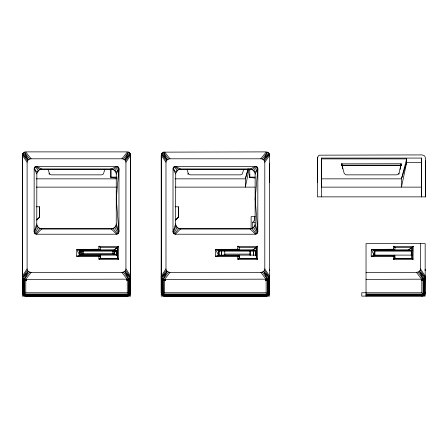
<?xml version="1.0" encoding="UTF-8"?>
<svg xmlns="http://www.w3.org/2000/svg" width="448" height="448" viewBox="0 0 448 448"><rect width="100%" height="100%" fill="white"/><g stroke="black" fill="none" stroke-linecap="round" stroke-linejoin="round"><path stroke-width="0.67" d="M22.523 270.665L22.4 155.467C22.338 153.574 23.873 151.911 25.771 151.883L127.266 151.883C129.158 151.911 130.721 153.58 130.642 155.467L130.603 292.757C130.704 294.526 128.794 296.324 127.232 295.994L25.777 295.994C24.186 296.313 22.355 294.515 22.4 292.751L22.4 272.418M22.4 270.665L22.4 269.136M22.406 292.757L22.4 155.238L27.11 162.282L27.11 268.862C27.194 270.922 29.148 272.328 31.108 272.35L121.934 272.35C123.894 272.328 125.849 270.922 125.933 268.862L125.933 162.282C125.849 160.222 123.894 158.816 121.934 158.794L31.108 158.794C29.148 158.816 27.194 160.222 27.11 162.282M27.11 268.862L22.4 276.063L22.658 294.039M28.28 159.813L22.658 154.185L23.386 152.863L28.28 159.813L24.483 152.37M27.412 270.194L22.658 277.346L23.391 278.432L23.386 295.131L129.651 295.131L129.651 278.432L130.642 276.063L125.933 268.862M34.11 231.885L34.16 168.678L34.849 167.031L36.506 166.342L116.642 166.342L118.3 167.031L118.989 168.678L118.933 231.885L118.244 233.537L116.586 234.22L36.456 234.22L34.798 233.537L34.11 231.885L36.764 223.894C36.73 226.598 38.976 228.922 41.686 228.967L111.322 228.967C114.038 228.928 116.284 226.604 116.262 223.894L118.933 231.885L116.262 198.918L118.989 168.678L116.262 173.942L116.262 224.101M36.764 223.894L36.842 173.93L34.16 168.678M36.842 173.93C36.702 172.15 38.937 168.79 41.737 169.036L111.328 169.036C114.055 169.081 116.301 171.427 116.262 174.149M37.134 225.943C37.722 226.828 39.715 228.99 41.686 228.76L111.322 228.76L113.21 228.39L114.811 227.332L115.886 225.742L118.754 232.775M38.203 227.534L34.798 233.537M34.339 167.787C37.554 176.176 40.779 170.167 34.849 167.031M36.725 220.097L39.53 217.319L39.547 206.78L36.198 206.78M39.805 228.598L35.554 234.041M38.282 170.671L39.883 169.4L35.61 166.522M41.686 228.967L36.456 234.22M39.883 169.607L41.737 169.036L36.506 166.342M80.399 255.422L80.399 250.74L117.555 250.74M116.262 254.274L81.95 254.302L81.956 251.334L83.272 251.188L83.272 253.742L81.962 253.882L81.95 254.302L79.839 254.302M99.971 255.774L100.52 258.496L117.41 258.496L118.457 259.314L118.709 246.355L98.879 246.355L98.879 249.043L100.268 250.102L100.559 247.38L117.662 247.52L117.41 258.496L100.391 258.429L100.391 255.954L99.971 255.774L98.61 256.385L77.039 256.385L76.642 256.155L76.81 249.469L98.61 249.239L100.268 250.102L79.867 250.102L77.202 249.239L79.66 250.393L79.811 255.808L100.246 255.808L98.885 256.62L98.61 256.385M117.029 178.108L110.886 177.453L110.891 168.846M111.322 228.967L116.586 234.22M118.81 167.787C114.766 176.439 116.575 169.456 111.328 169.036L116.642 166.342M113.21 228.598L117.482 234.041M113.215 169.618L117.538 166.522M113.798 250.74L113.798 250.191L118.709 246.355M114.128 251.3L114.128 254.274L114.128 251.3L112.818 251.166L112.818 253.719L114.134 253.854M114.811 227.539L118.244 233.537M114.817 170.677L118.3 167.031M116.262 255.338L116.267 250.522M116.76 255.108L116.766 250.74L116.766 255.422M117.41 258.496L117.382 247.386L114.184 249.922L100.391 249.922L98.879 249.043L98.61 249.239M128.834 295.68L129.108 280.179L130.385 278.869L130.642 276.063M129.651 153.093L124.762 159.813L128.559 152.141L130.385 154.185L124.762 159.813M125.63 270.194L130.385 277.346L130.385 294.039M130.592 163.139L130.346 154.185L130.346 155.529M130.642 270.665L130.642 269.136M269.511 292.751C269.494 294.498 267.708 296.341 266.106 295.994L164.646 295.994C163.061 296.313 161.224 294.515 161.269 292.751L161.269 272.418M161.392 270.665L161.274 269.136M161.274 292.757L161.274 155.238L165.978 162.282L165.978 268.862C166.062 270.922 168.017 272.328 169.977 272.35L260.809 272.35C262.763 272.328 264.723 270.922 264.802 268.862L264.802 162.282C264.718 160.222 262.763 158.816 260.809 158.794L169.977 158.794C168.017 158.816 166.062 160.222 165.978 162.282M163.352 152.37L167.149 159.813L162.26 152.863L161.526 154.185L162.26 152.863L163.352 152.141L266.14 151.883L268.526 152.863L269.511 155.238L269.511 296.117L161.269 296.117L161.274 155.238M165.978 268.862L161.274 276.063L161.526 294.039M166.286 270.194L161.526 277.346L162.26 278.432L162.254 295.131L268.526 295.131L268.526 278.432L269.511 276.063L264.802 268.862M172.978 231.885L173.034 168.678L173.718 167.031L175.375 166.342L255.517 166.342L257.169 167.031L257.858 168.678L257.802 231.885L257.118 233.537L255.455 234.22L175.325 234.22L173.667 233.537L172.978 231.885L175.638 223.894C175.599 226.598 177.85 228.922 180.555 228.967L250.197 228.967C252.907 228.928 255.158 226.604 255.136 223.894L257.802 231.885L255.136 198.918L257.858 168.678L255.136 173.942L255.136 224.101M175.638 223.894L175.711 173.93L173.034 168.678M175.711 173.93C175.577 172.15 177.811 168.79 180.606 169.036L250.202 169.036C252.93 169.081 255.175 171.427 255.136 174.149M176.008 225.943C176.596 226.828 178.584 228.99 180.555 228.76L250.197 228.76L252.084 228.39L253.686 227.332L254.755 225.742L257.622 232.775M177.078 227.534L173.667 233.537M173.214 167.787C176.422 176.176 179.654 170.167 173.718 167.031M175.599 220.097L178.405 217.319L178.416 206.78L175.067 206.78M178.674 228.598L174.429 234.041M177.156 170.671L178.758 169.4L174.479 166.522M180.555 228.967L175.325 234.22M178.758 169.607L180.606 169.036L175.375 166.342M219.268 255.422L219.274 250.74L256.424 250.74M224.778 255.142L224.778 254.106L250.107 254.106M238.84 255.774L239.389 258.496L256.284 258.496L257.331 259.314L257.578 246.355L237.754 246.355L237.754 249.043L239.137 250.102L239.434 247.38L256.53 247.52L256.284 258.496L239.266 258.429L239.266 255.954L238.84 255.774L237.485 256.385L215.914 256.385L215.51 256.155L215.684 249.469L237.479 249.239L239.137 250.102L218.736 250.102L216.07 249.239L218.534 250.393L218.686 255.808L239.12 255.808L237.754 256.62L237.485 256.385M255.22 178.035L249.76 177.453L249.76 174.143M250.107 255.142L250.107 250.684M250.197 228.967L255.455 234.22M257.678 167.787C253.635 176.439 255.444 169.456 250.202 169.036L255.517 166.342M250.387 254.593L250.107 254.918M252.084 228.598L256.357 234.041M252.09 169.618L256.413 166.522M252.672 250.74L252.672 250.191L257.578 246.355M253.534 255.399L253.534 250.802M253.686 227.539L257.118 233.537M253.691 170.677L257.169 167.031M255.634 255.108L255.634 250.74L255.634 255.422M255.668 254.862L255.674 250.818M256.284 258.496L256.25 247.386L253.053 249.922L239.266 249.922L237.754 249.043L237.479 249.239M267.708 295.68L267.977 280.179L269.254 278.869L269.511 276.063M268.526 153.093L263.631 159.813L267.428 152.141L269.254 154.185L269.511 155.467L264.802 162.282M264.499 270.194L269.254 277.346L269.254 294.039M269.214 155.529L269.254 153.955L263.631 159.813M269.511 270.665L269.511 269.136M317.397 158.312L317.397 196.862L425.6 196.862L425.594 158.312L424.609 155.91L422.229 154.913L319.474 155.17L318.382 155.91L317.397 158.312L317.397 182.538M317.654 158.312L317.654 157.013M321.446 196.862L321.44 158.082L421.59 158.088L421.59 196.862M374.931 255.422L374.931 250.74L412.082 250.74M394.498 255.774L395.046 258.496L411.942 258.496L412.989 259.314L413.235 246.355L393.411 246.355L393.411 249.043L394.794 250.102L395.091 247.38L412.188 247.52L411.942 258.496L394.923 258.429L394.923 255.954L394.498 255.774L393.142 256.385L371.571 256.385L371.168 256.155L371.342 249.469L393.137 249.239L394.794 250.102L374.394 250.102L371.728 249.239L374.192 250.393L374.343 255.808L394.778 255.808L393.411 256.62L393.142 256.385M408.33 250.74L408.33 250.191L413.235 246.355M411.292 255.108L411.292 250.74L411.292 255.422M411.942 258.496L411.908 247.386L408.71 249.922L394.923 249.922L393.411 249.043L393.137 249.239M421.546 196.862L421.59 158.088L421.54 196.862L421.534 162.327L406.672 162.327L401.464 178.842L401.464 187.13L406.672 162.327L406.672 158.9L321.446 158.9L321.44 158.234M423.366 295.68L423.634 280.179L424.911 278.869L425.169 276.063L420.465 268.862L420.459 243.622M425.169 276.063L424.911 294.039L424.183 295.131L421.803 296.117M425.169 270.665L425.169 269.136M425.6 196.862L425.337 160.91M25.771 152.113L31.108 158.794M39.53 217.319L39.547 206.78M164.646 152.113L169.977 158.794M178.405 217.319L178.416 206.78M221.357 255.394L221.362 250.796M130.385 277.346L124.762 271.331L128.559 279.16L128.559 294.039L24.478 294.039L24.483 279.16L28.28 271.331L22.658 277.346M269.254 277.346L263.631 271.331L267.428 279.16L267.434 294.039L163.346 294.039L163.352 279.16L167.149 271.331L161.526 277.346M398.882 174.345L401.066 163.75L341.751 163.834L341.606 165.514L401.201 165.43L401.066 163.75M31.108 272.35L25.771 279.418L25.766 292.751L23.934 294.588M26.337 280.745L26.342 279.418L26.337 280.745C24.494 280.93 22.467 279.703 22.4 277.715M169.977 272.35L164.646 279.418L164.634 292.751L162.803 294.588M165.206 280.745L165.217 279.418L165.206 280.745C163.363 280.93 161.336 279.703 161.269 277.715M79.565 255.567L79.867 250.102L100.251 250.191M218.439 255.567L218.736 250.102L239.12 250.191M374.097 255.567L374.394 250.102L394.778 250.191M341.751 163.834L341.572 165.721M161.274 270.665L161.526 153.955L167.149 159.813M341.919 163.75L341.566 165.474M425.6 182.538L425.482 196.862M22.4 162.31L22.658 160.91M161.269 162.31L161.526 160.91M130.351 294.039L130.603 292.751M424.911 294.039L425.169 292.751M400.137 169.467L401.257 164.041M249.144 169.03L245.342 187.13L245.342 178.842L247.946 168.874M366.038 272.35L416.466 272.35C418.421 272.328 420.381 270.922 420.465 268.862M104.905 169.226L103.432 173.992L101.718 174.849L51.279 174.849L49.571 173.992L48.098 169.232M243.779 169.226L242.301 173.992L240.593 174.849L190.154 174.849L188.44 173.992L186.967 169.232M406.672 158.9L401.464 178.842L321.446 178.842L321.44 158.082M248.466 168.935L245.342 178.842L175.067 178.842M34.289 232.775L37.134 225.736M173.158 232.775L176.008 225.736M398.888 173.118L398.429 173.992L396.715 174.849L346.276 174.849L345.363 174.625L344.109 173.124L341.734 164.041L342.714 168.79M117.662 247.52L118.457 246.081L117.382 247.386M256.53 247.52L257.326 246.081L256.25 247.386M412.188 247.52L412.983 246.081L411.908 247.386M125.933 162.282L130.642 155.238L130.642 296.117L22.4 296.117L22.4 155.238M420.157 270.194L424.911 277.346L421.803 280.745L421.803 292.751L423.634 294.588L424.547 294.588L424.547 279.362M125.63 160.95L130.385 153.955M264.499 160.95L269.254 153.955M24.142 295.635L23.934 280.179L23.391 278.432L28.28 271.331M163.01 295.635L162.803 280.179L162.26 278.432L167.149 271.331M77.039 256.385L79.806 255.774L76.81 249.469L79.66 250.393L79.867 250.102L79.576 255.108L117.55 255.108M215.914 256.385L218.674 255.774L215.684 249.469L218.534 250.393L218.736 250.102L218.45 255.108L256.424 255.108M371.571 256.385L374.332 255.774L371.342 249.469L374.192 250.393L374.394 250.102L374.108 255.108L412.082 255.108M23.391 278.432L24.483 279.16L29.574 272.087M162.26 278.432L163.352 279.16L168.448 272.087M123.463 159.057L128.559 152.141M262.338 159.057L267.428 152.141M79.66 250.393L117.555 250.191M218.534 250.393L256.424 250.191M374.192 250.393L412.082 250.191M121.934 158.794L127.266 152.113M260.809 158.794L266.14 152.113M129.108 294.588L127.271 292.751L127.271 280.745L129.651 278.432L124.762 271.331M267.977 294.588L266.146 292.751L266.146 280.745L268.526 278.432L263.631 271.331M252.706 228.53L252.706 222.281L254.632 220.058L254.632 216.63M129.108 295.131L129.651 294.588L129.108 294.314M267.977 295.131L268.526 294.588L267.977 294.314M423.634 295.131L424.183 294.588L423.634 294.314M36.725 219.766L39.53 216.983M117.326 258.429L117.662 258.25L118.709 259.067M175.599 219.766L178.399 216.983M341.606 165.514L401.234 165.368M256.194 258.429L256.53 258.25L257.578 259.067M411.852 258.429L412.188 258.25L413.235 259.067M24.478 280.51L25.771 279.418L128.559 279.16L123.463 272.087M163.346 280.51L164.646 279.418L267.428 279.16L262.338 272.087M366.038 294.039L423.091 294.039L423.086 279.16L419.289 271.331L424.183 278.432L424.183 295.131L423.091 295.859L366.038 295.859M98.896 259.067L100.257 258.244L100.52 258.496L99.165 259.314L98.896 259.067L98.885 256.62M237.765 259.067L239.131 258.244L239.389 258.496L238.034 259.314L237.765 259.067L237.754 256.62M393.422 259.067L394.789 258.244L395.046 258.496L393.691 259.314L393.422 259.067L393.411 256.62M129.108 280.179L126.706 280.745L126.7 279.418M267.977 280.179L265.574 280.745L265.569 279.418M423.634 280.179L421.232 280.745L421.226 279.418M76.642 256.155L79.531 255.517M215.51 256.155L218.406 255.517M371.168 256.155L374.063 255.517M341.729 165.172L401.262 165.172M41.737 169.243L111.328 169.243M180.606 169.243L250.202 169.243M110.886 177.117L116.805 177.117M249.76 177.117L255.018 177.117M36.187 178.842L116.833 178.842M36.254 187.13L116.743 187.13M175.073 187.13L255.03 187.13M421.534 187.13L321.451 187.13L321.446 178.842M255.209 216.63L251.126 216.63L251.126 228.452M252.706 222.281L255.198 222.281M116.766 251.054L80.399 251.054L80.399 250.74M255.634 251.054L219.274 251.054L219.274 250.74M411.292 251.054L374.931 251.054L374.931 250.74M79.839 251.754L81.956 251.754M114.128 251.726L116.267 251.726M83.272 253.742L112.818 253.719M224.778 254.918L224.218 254.918L224.218 254.593M99.165 259.314L118.457 259.314M238.034 259.314L257.331 259.314M393.691 259.314L412.989 259.314M366.038 279.418L423.086 279.16L417.995 272.087M25.766 292.751L127.271 292.751M164.634 292.751L266.146 292.751M421.803 292.751L361.766 292.751L361.766 296.117L425.169 296.117L425.169 243.622L366.038 243.622L366.038 296.117M366.038 294.588L423.634 294.588M366.038 295.131L424.183 295.131M24.478 295.859L128.559 295.859M163.346 295.859L267.434 295.859M163.352 279.16L164.646 279.418M24.483 279.16L25.771 279.418M393.411 246.355L394.923 247.565M237.754 246.355L239.266 247.565M98.879 246.355L100.391 247.565M393.725 246.081L395.091 247.38M238.067 246.081L239.434 247.38M99.198 246.081L100.559 247.38M162.254 294.588L162.803 295.131M23.386 294.588L23.934 295.131M419.289 271.331L424.911 277.346M416.466 272.35L421.798 279.418L421.803 280.745M260.809 272.35L266.14 279.418L266.146 280.745M121.934 272.35L127.266 279.418L127.271 280.745M163.352 152.141L168.448 159.057M24.483 152.141L29.574 159.057M161.526 153.955L166.286 160.944M22.658 153.955L27.412 160.944M268.486 153.093L269.214 154.185M187.986 173.124L187.986 174.345M81.956 251.334L81.962 253.882M49.112 173.124L49.118 174.345M269.472 163.705L269.478 182.538M249.754 169.176L249.76 177.453M221.374 250.762L221.374 254.895M130.603 162.31L130.603 182.538M110.886 169.176L110.886 177.453M394.778 255.108L394.778 255.808M268.89 279.362L268.89 294.588L161.89 294.588L161.89 279.362M253.534 250.751L253.534 254.895M250.107 250.762L250.107 255.035M239.12 255.108L239.12 255.808M224.778 250.684L224.778 255.035M130.021 279.362L130.021 294.588L23.022 294.588L23.022 279.362M100.246 255.108L100.246 255.808"/></g></svg>
